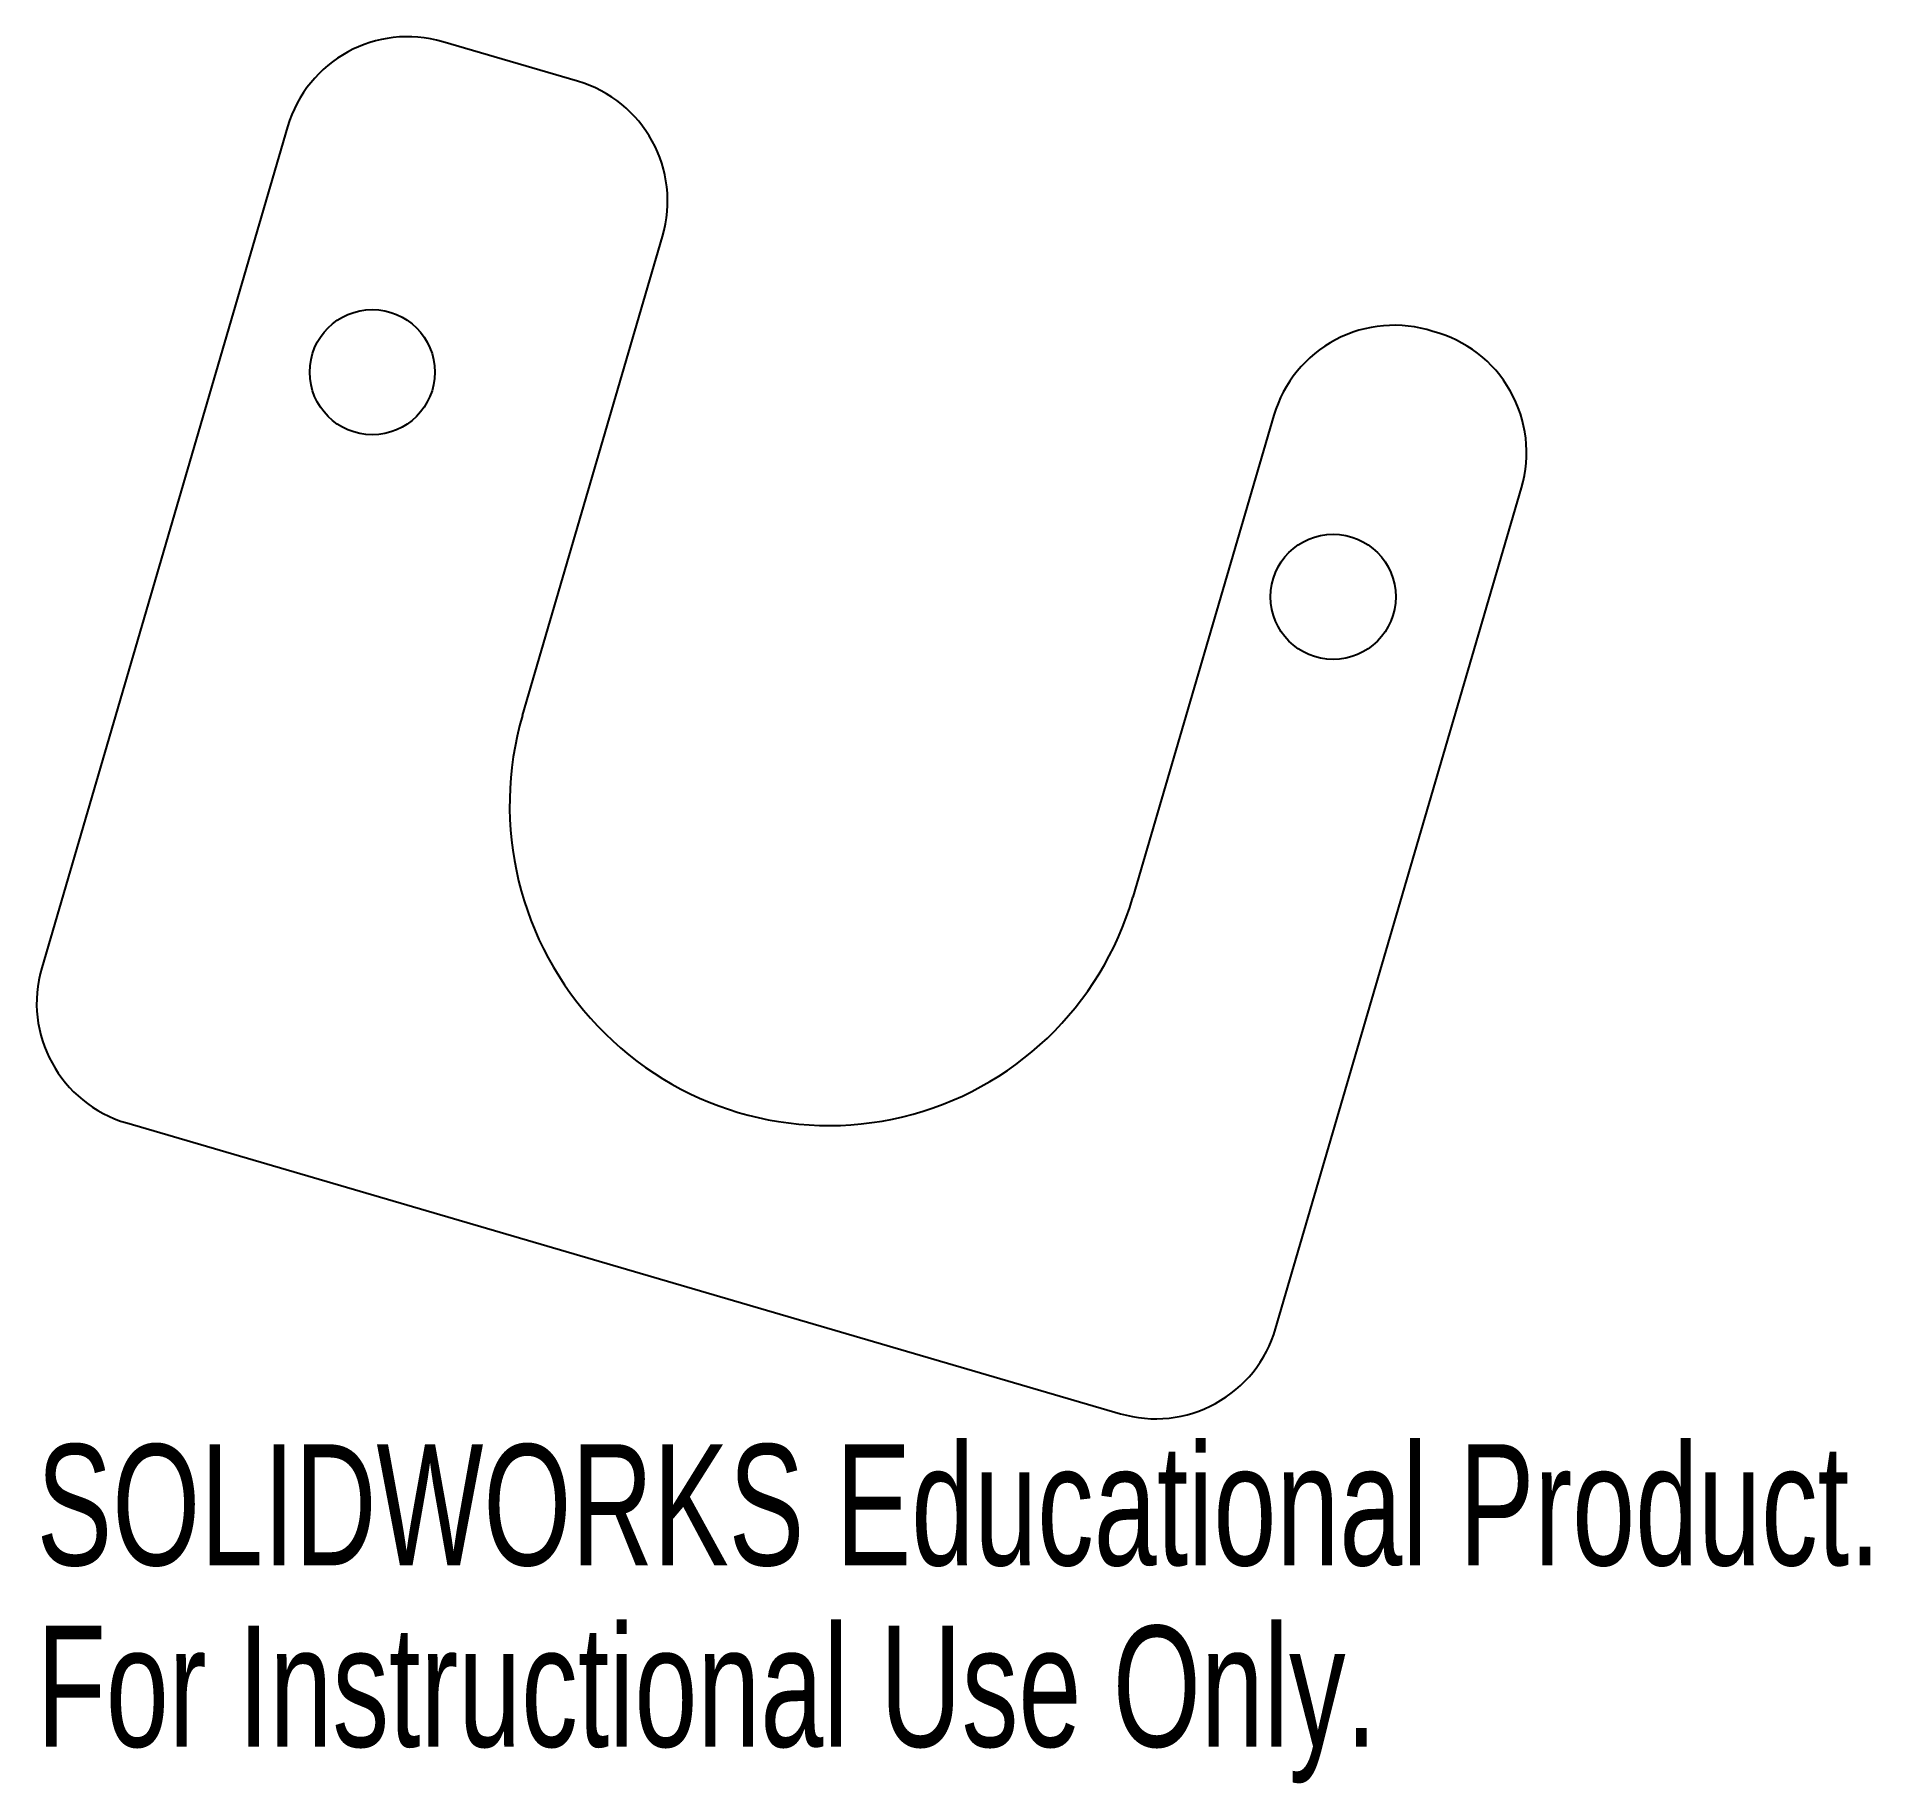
# Model space of a CAD drawing. Header units: millimetres. Extents: x 1292 to 1365.2, y 211.2 to 281.
import ezdxf

# ---------------------------------------------------------------- set-up
doc = ezdxf.new("R2010")
doc.units = ezdxf.units.MM
doc.styles.add('SLDTEXTSTYLE0', font='TXT', dxfattribs={"width": 0.7})

msp = doc.modelspace()

# ---------------------------------------------------------------- linework, layer by layer
at = {"color": 7, "linetype": 'Continuous', "lineweight": 25}
for p, q in [((1313.583, 279.222), (1308.198, 280.797)), ((1301.995, 277.402), (1292.169, 243.81)), ((1311.379, 253.878), (1316.978, 273.02)), ((1341.404, 265.875), (1335.773, 246.625)), ((1341.473, 229.388), (1351.299, 262.981)), ((1295.565, 237.607), (1335.27, 225.993))]:
    msp.add_line(p, q, dxfattribs=at)
for centre in [(1305.379, 267.599), (1343.773, 258.625)]:
    msp.add_circle(centre, 2.5, dxfattribs=at)
for centre, start, end in [((1306.794, 275.998), 73.6958, 163.6958), ((1312.179, 274.423), 343.6958, 73.6958), ((1346.203, 264.471), 71.9226, 163.6958), ((1346.5, 264.385), 343.6958, 75.46901), ((1296.968, 242.406), 163.6958, 253.6958), ((1336.674, 230.792), 253.6958, 343.6958)]:
    msp.add_arc(centre, 5, start, end, dxfattribs=at)
msp.add_ellipse((1323.576, 250.252), major_axis=(5.346, -11.583), ratio=0.995535, start_param=3.993202, end_param=7.134795, dxfattribs=at)

# ---------------------------------------------------------------- texts
at = {"color": 7, "linetype": 'Continuous', "char_height": 4.83362, "attachment_point": 1, "style": 'SLDTEXTSTYLE0'}
for s, insert in [('SOLIDWORKS Educational Product.', (1291.968, 224.772)), ('For Instructional Use Only.', (1291.968, 217.522))]:
    msp.add_mtext(s, dxfattribs=dict(at, insert=insert))

doc.saveas('drawing.dxf')
